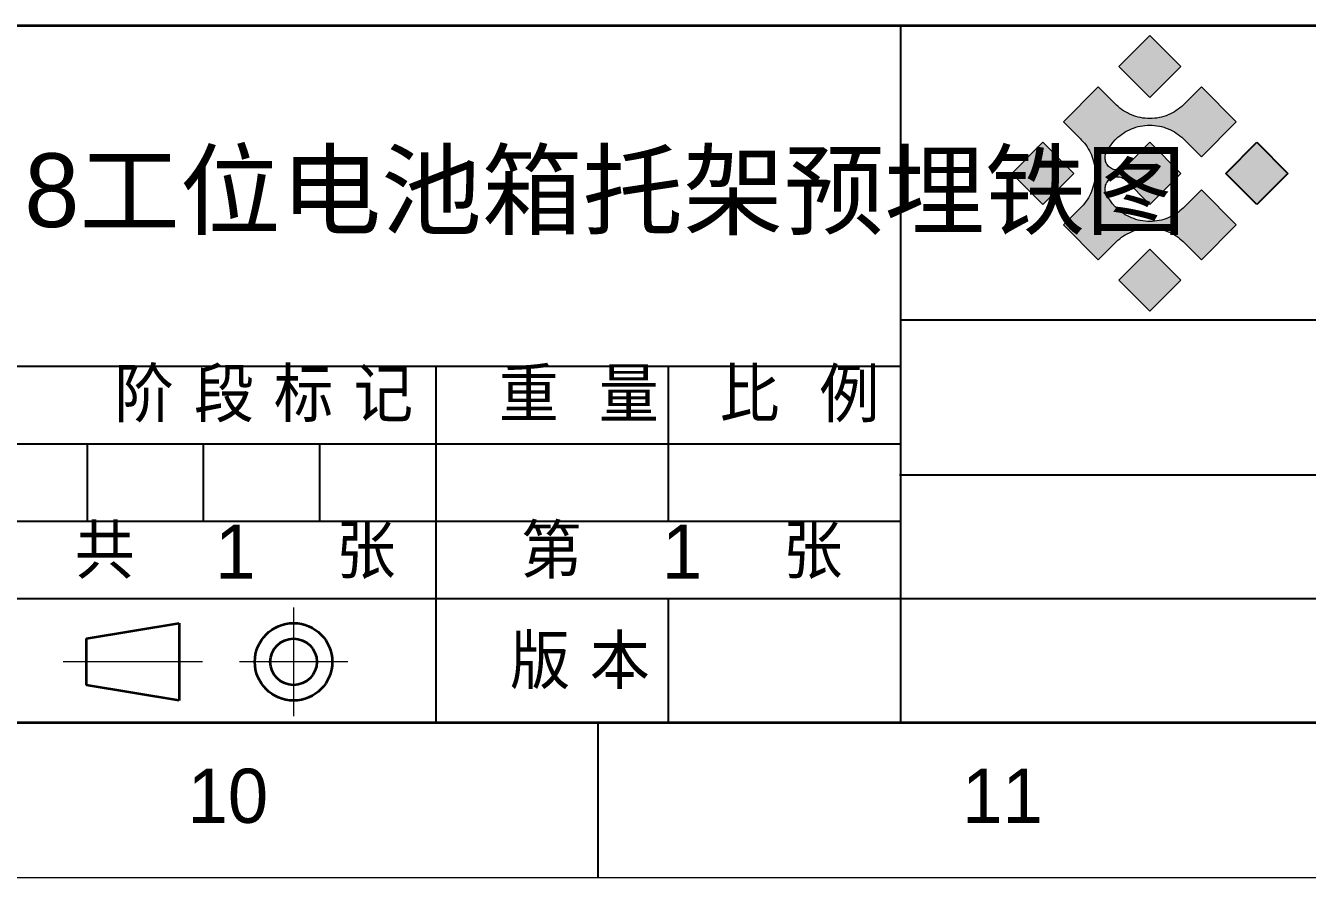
# Model space of a CAD drawing. Extents: x 1129386 to 1341523, y 309636 to 351636.
# Drawn here: x 1249535 to 1257809, y 309636 to 315136 of the extents above; entities that cross this region are included whole.
import ezdxf

# ---------------------------------------------------------------- set-up
doc = ezdxf.new("R2010")
doc.units = 0
doc.header["$LTSCALE"] = 1000
doc.header["$MEASUREMENT"] = 0
doc.linetypes.add('SLD-中心线', pattern=[34.29, 30.48, -1.27, 1.27, -1.27])
doc.linetypes.add('SLD-实线', pattern=[0, 0])
for name, color, linetype in [('LOGO层', 152, 'SLD-实线'), ('LOGO层2', 64, 'SLD-实线'), ('标注层', 7, 'SLD-实线'), ('细线层', 7, 'SLD-实线')]:
    doc.layers.add(name, color=color, linetype=linetype)
doc.layers.add('实线层', color=7, linetype='SLD-实线', lineweight=35)
doc.styles.add('SLDTEXTSTYLE0', font='', dxfattribs={"bigfont": 'bigfont'})
doc.styles.add('SLDTEXTSTYLE1', font='')
doc.styles.get('SLDTEXTSTYLE0').set_extended_font_data('汉仪长仿宋体')
doc.styles.get('SLDTEXTSTYLE1').set_extended_font_data('汉仪长仿宋体')

# ---------------------------------------------------------------- blocks, each defined once
blk = doc.blocks.new('块1')
at = {"layer": 'LOGO层'}
for points in [[(-15.58, 9.86), (-12.72, 7), (-9.86, 9.86), (-12.72, 12.72)], [(-4.75, -4.75), (-7.97, -1.53), (-9.52, -3.08), (-9.64, -3.2), (-9.79, -3.34), (-9.95, -3.47), (-10.12, -3.6), (-10.29, -3.72), (-10.47, -3.83), (-10.65, -3.93), (-10.84, -4.02), (-11.03, -4.11), (-11.23, -4.19), (-11.43, -4.25), (-11.64, -4.31), (-11.85, -4.36), (-12.06, -4.39), (-12.28, -4.42), (-12.5, -4.44), (-12.72, -4.44), (-12.94, -4.44), (-13.16, -4.42), (-13.38, -4.39), (-13.6, -4.36), (-13.81, -4.31), (-14.01, -4.25), (-14.21, -4.18), (-14.41, -4.11), (-14.61, -4.02), (-14.79, -3.93), (-14.98, -3.83), (-15.15, -3.71), (-15.33, -3.6), (-15.49, -3.47), (-15.65, -3.34), (-15.8, -3.19), (-15.91, -3.08), (-16.15, -2.82), (-16.36, -2.54), (-16.55, -2.24), (-16.72, -1.93), (-16.77, -1.83), (-16.8, -1.73), (-16.83, -1.63), (-16.84, -1.53), (-16.85, -1.42), (-16.84, -1.31), (-16.82, -1.2), (-16.8, -1.09), (-16.76, -0.99), (-16.71, -0.89), (-16.66, -0.8), (-16.59, -0.71), (-16.52, -0.63), (-16.44, -0.56), (-16.36, -0.5), (-16.26, -0.44), (-16.17, -0.39), (-16.06, -0.36), (-15.96, -0.33), (-15.85, -0.31), (-15.73, -0.31), (-15.62, -0.31), (-15.51, -0.33), (-15.41, -0.36), (-15.31, -0.39), (-15.21, -0.44), (-15.12, -0.49), (-15.04, -0.55), (-14.96, -0.62), (-14.94, -0.64), (-12.72, -2.86), (-9.86, 0), (-12.72, 2.86), (-14.94, 0.64), (-14.95, 0.63), (-15.03, 0.56), (-15.12, 0.49), (-15.21, 0.44), (-15.3, 0.39), (-15.41, 0.36), (-15.51, 0.33), (-15.62, 0.31), (-15.73, 0.31), (-15.85, 0.31), (-15.96, 0.33), (-16.06, 0.36), (-16.17, 0.39), (-16.26, 0.44), (-16.36, 0.5), (-16.44, 0.56), (-16.52, 0.63), (-16.59, 0.71), (-16.66, 0.8), (-16.71, 0.89), (-16.76, 0.99), (-16.8, 1.09), (-16.82, 1.2), (-16.84, 1.31), (-16.85, 1.42), (-16.84, 1.53), (-16.83, 1.63), (-16.8, 1.73), (-16.77, 1.83), (-16.72, 1.93), (-16.55, 2.25), (-16.36, 2.55), (-16.14, 2.83), (-15.91, 3.09), (-15.81, 3.19), (-15.66, 3.33), (-15.5, 3.46), (-15.33, 3.59), (-15.16, 3.71), (-14.98, 3.82), (-14.8, 3.93), (-14.61, 4.02), (-14.42, 4.11), (-14.22, 4.18), (-14.02, 4.25), (-13.81, 4.31), (-13.6, 4.36), (-13.38, 4.39), (-13.17, 4.42), (-12.94, 4.44), (-12.72, 4.44), (-12.5, 4.44), (-12.28, 4.42), (-12.06, 4.39), (-11.84, 4.36), (-11.63, 4.31), (-11.43, 4.25), (-11.22, 4.18), (-11.02, 4.11), (-10.83, 4.02), (-10.64, 3.93), (-10.46, 3.82), (-10.28, 3.71), (-10.11, 3.59), (-9.94, 3.47), (-9.78, 3.33), (-9.63, 3.19), (-9.53, 3.09), (-7.97, 1.53), (-4.75, 4.75), (-7.97, 7.97), (-9.53, 6.4), (-9.63, 6.31), (-9.78, 6.17), (-9.94, 6.03), (-10.11, 5.91), (-10.28, 5.79), (-10.46, 5.67), (-10.64, 5.57), (-10.83, 5.48), (-11.02, 5.39), (-11.22, 5.31), (-11.42, 5.25), (-11.63, 5.19), (-11.84, 5.14), (-12.06, 5.1), (-12.27, 5.08), (-12.5, 5.06), (-12.72, 5.05), (-12.94, 5.06), (-13.16, 5.08), (-13.38, 5.1), (-13.59, 5.14), (-13.8, 5.19), (-14.01, 5.24), (-14.21, 5.31), (-14.41, 5.39), (-14.6, 5.47), (-14.79, 5.57), (-14.97, 5.67), (-15.15, 5.78), (-15.32, 5.9), (-15.49, 6.02), (-15.65, 6.16), (-15.8, 6.3), (-15.92, 6.42), (-17.47, 7.97), (-20.69, 4.75), (-19.12, 3.18), (-19.04, 3.1), (-18.89, 2.95), (-18.76, 2.79), (-18.63, 2.62), (-18.51, 2.45), (-18.4, 2.27), (-18.29, 2.08), (-18.2, 1.9), (-18.11, 1.7), (-18.04, 1.5), (-17.97, 1.3), (-17.91, 1.09), (-17.86, 0.88), (-17.82, 0.67), (-17.8, 0.45), (-17.78, 0.22), (-17.77, 0), (-17.78, -0.22), (-17.8, -0.44), (-17.82, -0.66), (-17.86, -0.87), (-17.91, -1.08), (-17.97, -1.29), (-18.03, -1.49), (-18.11, -1.69), (-18.19, -1.88), (-18.29, -2.07), (-18.39, -2.25), (-18.5, -2.43), (-18.62, -2.6), (-18.75, -2.77), (-18.88, -2.93), (-19.02, -3.08), (-19.13, -3.2), (-20.69, -4.75), (-17.47, -7.97), (-15.91, -6.41), (-15.81, -6.31), (-15.66, -6.17), (-15.5, -6.03), (-15.33, -5.9), (-15.16, -5.78), (-14.98, -5.67), (-14.8, -5.57), (-14.61, -5.48), (-14.42, -5.39), (-14.22, -5.31), (-14.01, -5.25), (-13.81, -5.19), (-13.6, -5.14), (-13.38, -5.1), (-13.17, -5.08), (-12.94, -5.06), (-12.72, -5.05), (-12.5, -5.06), (-12.28, -5.08), (-12.06, -5.1), (-11.84, -5.14), (-11.63, -5.19), (-11.43, -5.25), (-11.23, -5.31), (-11.03, -5.39), (-10.83, -5.47), (-10.65, -5.57), (-10.46, -5.67), (-10.29, -5.78), (-10.11, -5.9), (-9.95, -6.03), (-9.79, -6.16), (-9.64, -6.3), (-9.53, -6.41), (-7.97, -7.97)], [(-22.58, -2.86), (-19.72, 0), (-22.58, 2.86), (-25.44, 0)], [(-9.86, -9.86), (-12.72, -7), (-15.58, -9.86), (-12.72, -12.72)]]:
    blk.add_hatch(color=256, dxfattribs=at).paths.add_polyline_path(points, flags=0)
at = {"layer": 'LOGO层2'}
blk.add_hatch(color=256, dxfattribs=at).paths.add_polyline_path([(-2.86, 2.86), (-5.72, 0), (-2.86, -2.86), (0, 0)], flags=0)
at = {"color": 7, "linetype": 'SLD-实线', "lineweight": 18}
for p, q in [((-12.72, 12.72), (-15.58, 9.86)), ((-9.86, 9.86), (-12.72, 12.72)), ((-15.58, 9.86), (-12.72, 7)), ((-12.72, 7), (-9.86, 9.86)), ((-17.47, 7.97), (-20.69, 4.75)), ((-15.92, 6.42), (-17.47, 7.97)), ((-7.97, 7.97), (-9.53, 6.4)), ((-4.75, 4.75), (-7.97, 7.97)), ((-15.8, 6.3), (-15.92, 6.42)), ((-15.65, 6.16), (-15.8, 6.3)), ((-15.49, 6.02), (-15.65, 6.16)), ((-15.32, 5.9), (-15.49, 6.02)), ((-9.94, 6.03), (-10.11, 5.91)), ((-9.78, 6.17), (-9.94, 6.03)), ((-9.63, 6.31), (-9.78, 6.17)), ((-9.53, 6.4), (-9.63, 6.31)), ((-20.69, 4.75), (-19.12, 3.18)), ((-15.15, 5.78), (-15.32, 5.9)), ((-14.97, 5.67), (-15.15, 5.78)), ((-14.79, 5.57), (-14.97, 5.67)), ((-14.6, 5.47), (-14.79, 5.57)), ((-14.41, 5.39), (-14.6, 5.47)), ((-14.21, 5.31), (-14.41, 5.39)), ((-14.01, 5.24), (-14.21, 5.31)), ((-13.8, 5.19), (-14.01, 5.24)), ((-13.59, 5.14), (-13.8, 5.19)), ((-13.38, 5.1), (-13.59, 5.14)), ((-13.16, 5.08), (-13.38, 5.1)), ((-12.94, 5.06), (-13.16, 5.08)), ((-12.72, 5.05), (-12.94, 5.06)), ((-12.5, 5.06), (-12.72, 5.05)), ((-12.27, 5.08), (-12.5, 5.06)), ((-12.06, 5.1), (-12.27, 5.08)), ((-11.84, 5.14), (-12.06, 5.1)), ((-11.63, 5.19), (-11.84, 5.14)), ((-11.42, 5.25), (-11.63, 5.19)), ((-11.22, 5.31), (-11.42, 5.25)), ((-11.02, 5.39), (-11.22, 5.31)), ((-10.83, 5.48), (-11.02, 5.39)), ((-10.64, 5.57), (-10.83, 5.48)), ((-10.46, 5.67), (-10.64, 5.57)), ((-10.28, 5.79), (-10.46, 5.67)), ((-10.11, 5.91), (-10.28, 5.79)), ((-7.97, 1.53), (-4.75, 4.75)), ((-15.5, 3.46), (-15.33, 3.59)), ((-15.33, 3.59), (-15.16, 3.71)), ((-15.16, 3.71), (-14.98, 3.82)), ((-14.98, 3.82), (-14.8, 3.93)), ((-14.8, 3.93), (-14.61, 4.02)), ((-14.61, 4.02), (-14.42, 4.11)), ((-14.42, 4.11), (-14.22, 4.18)), ((-14.22, 4.18), (-14.02, 4.25)), ((-14.02, 4.25), (-13.81, 4.31)), ((-13.81, 4.31), (-13.6, 4.36)), ((-13.6, 4.36), (-13.38, 4.39)), ((-13.38, 4.39), (-13.17, 4.42)), ((-13.17, 4.42), (-12.94, 4.44)), ((-12.94, 4.44), (-12.72, 4.44)), ((-12.72, 4.44), (-12.5, 4.44)), ((-12.5, 4.44), (-12.28, 4.42)), ((-12.28, 4.42), (-12.06, 4.39)), ((-12.06, 4.39), (-11.84, 4.36)), ((-11.84, 4.36), (-11.63, 4.31)), ((-11.63, 4.31), (-11.43, 4.25)), ((-11.43, 4.25), (-11.22, 4.18)), ((-11.22, 4.18), (-11.02, 4.11)), ((-11.02, 4.11), (-10.83, 4.02)), ((-10.83, 4.02), (-10.64, 3.93)), ((-10.64, 3.93), (-10.46, 3.82)), ((-10.46, 3.82), (-10.28, 3.71)), ((-10.28, 3.71), (-10.11, 3.59)), ((-10.11, 3.59), (-9.94, 3.47)), ((-22.58, 2.86), (-25.44, 0)), ((-19.72, 0), (-22.58, 2.86)), ((-19.12, 3.18), (-19.04, 3.1)), ((-19.04, 3.1), (-18.89, 2.95)), ((-18.89, 2.95), (-18.76, 2.79)), ((-18.76, 2.79), (-18.63, 2.62)), ((-18.63, 2.62), (-18.51, 2.45)), ((-18.51, 2.45), (-18.4, 2.27)), ((-16.55, 2.25), (-16.36, 2.55)), ((-16.36, 2.55), (-16.14, 2.83)), ((-16.14, 2.83), (-15.91, 3.09)), ((-15.91, 3.09), (-15.81, 3.19)), ((-15.81, 3.19), (-15.66, 3.33)), ((-15.66, 3.33), (-15.5, 3.46)), ((-12.72, 2.86), (-14.94, 0.64)), ((-9.86, 0), (-12.72, 2.86)), ((-9.94, 3.47), (-9.78, 3.33)), ((-9.78, 3.33), (-9.63, 3.19)), ((-9.63, 3.19), (-9.53, 3.09)), ((-9.53, 3.09), (-7.97, 1.53)), ((-18.4, 2.27), (-18.29, 2.08)), ((-18.29, 2.08), (-18.2, 1.9)), ((-18.2, 1.9), (-18.11, 1.7)), ((-18.11, 1.7), (-18.04, 1.5)), ((-18.04, 1.5), (-17.97, 1.3)), ((-17.97, 1.3), (-17.91, 1.09)), ((-16.85, 1.42), (-16.84, 1.53)), ((-16.84, 1.31), (-16.85, 1.42)), ((-16.84, 1.53), (-16.83, 1.63)), ((-16.82, 1.2), (-16.84, 1.31)), ((-16.83, 1.63), (-16.8, 1.73)), ((-16.8, 1.09), (-16.82, 1.2)), ((-16.8, 1.73), (-16.77, 1.83)), ((-16.77, 1.83), (-16.72, 1.93)), ((-16.72, 1.93), (-16.55, 2.25)), ((-25.44, 0), (-22.58, -2.86)), ((-17.91, 1.09), (-17.86, 0.88)), ((-17.86, 0.88), (-17.82, 0.67)), ((-17.82, 0.67), (-17.8, 0.45)), ((-17.8, 0.45), (-17.78, 0.22)), ((-17.78, 0.22), (-17.77, 0)), ((-16.76, 0.99), (-16.8, 1.09)), ((-16.71, 0.89), (-16.76, 0.99)), ((-16.66, 0.8), (-16.71, 0.89)), ((-16.59, 0.71), (-16.66, 0.8)), ((-16.52, 0.63), (-16.59, 0.71)), ((-16.44, 0.56), (-16.52, 0.63)), ((-16.36, 0.5), (-16.44, 0.56)), ((-16.26, 0.44), (-16.36, 0.5)), ((-16.17, 0.39), (-16.26, 0.44)), ((-16.06, 0.36), (-16.17, 0.39)), ((-15.96, 0.33), (-16.06, 0.36)), ((-15.85, 0.31), (-15.96, 0.33)), ((-15.73, 0.31), (-15.85, 0.31)), ((-15.62, 0.31), (-15.73, 0.31)), ((-15.51, 0.33), (-15.62, 0.31)), ((-15.41, 0.36), (-15.51, 0.33)), ((-15.3, 0.39), (-15.41, 0.36)), ((-15.21, 0.44), (-15.3, 0.39)), ((-15.12, 0.49), (-15.21, 0.44)), ((-15.03, 0.56), (-15.12, 0.49)), ((-14.95, 0.63), (-15.03, 0.56)), ((-14.94, 0.64), (-14.95, 0.63)), ((-22.58, -2.86), (-19.72, 0)), ((-17.91, -1.08), (-17.97, -1.29)), ((-17.86, -0.87), (-17.91, -1.08)), ((-17.82, -0.66), (-17.86, -0.87)), ((-17.8, -0.44), (-17.82, -0.66)), ((-17.78, -0.22), (-17.8, -0.44)), ((-17.77, 0), (-17.78, -0.22)), ((-16.82, -1.2), (-16.8, -1.09)), ((-16.8, -1.09), (-16.76, -0.99)), ((-16.76, -0.99), (-16.71, -0.89)), ((-16.71, -0.89), (-16.66, -0.8)), ((-16.66, -0.8), (-16.59, -0.71)), ((-16.59, -0.71), (-16.52, -0.63)), ((-16.52, -0.63), (-16.44, -0.56)), ((-16.44, -0.56), (-16.36, -0.5)), ((-16.36, -0.5), (-16.26, -0.44)), ((-16.26, -0.44), (-16.17, -0.39)), ((-16.17, -0.39), (-16.06, -0.36)), ((-16.06, -0.36), (-15.96, -0.33)), ((-15.96, -0.33), (-15.85, -0.31)), ((-15.85, -0.31), (-15.73, -0.31)), ((-15.73, -0.31), (-15.62, -0.31)), ((-15.62, -0.31), (-15.51, -0.33)), ((-15.51, -0.33), (-15.41, -0.36)), ((-15.41, -0.36), (-15.31, -0.39)), ((-15.31, -0.39), (-15.21, -0.44)), ((-15.21, -0.44), (-15.12, -0.49)), ((-15.12, -0.49), (-15.04, -0.55)), ((-15.04, -0.55), (-14.96, -0.62)), ((-14.96, -0.62), (-14.94, -0.64)), ((-14.94, -0.64), (-12.72, -2.86)), ((-12.72, -2.86), (-9.86, 0)), ((-18.39, -2.25), (-18.5, -2.43)), ((-18.29, -2.07), (-18.39, -2.25)), ((-18.19, -1.88), (-18.29, -2.07)), ((-18.11, -1.69), (-18.19, -1.88)), ((-18.03, -1.49), (-18.11, -1.69)), ((-17.97, -1.29), (-18.03, -1.49)), ((-16.85, -1.42), (-16.84, -1.31)), ((-16.84, -1.53), (-16.85, -1.42)), ((-16.84, -1.31), (-16.82, -1.2)), ((-16.83, -1.63), (-16.84, -1.53)), ((-16.8, -1.73), (-16.83, -1.63)), ((-16.77, -1.83), (-16.8, -1.73)), ((-16.72, -1.93), (-16.77, -1.83)), ((-16.55, -2.24), (-16.72, -1.93)), ((-16.36, -2.54), (-16.55, -2.24)), ((-7.97, -1.53), (-9.52, -3.08)), ((-4.75, -4.75), (-7.97, -1.53)), ((-19.13, -3.2), (-20.69, -4.75)), ((-19.02, -3.08), (-19.13, -3.2)), ((-18.88, -2.93), (-19.02, -3.08)), ((-18.75, -2.77), (-18.88, -2.93)), ((-18.62, -2.6), (-18.75, -2.77)), ((-18.5, -2.43), (-18.62, -2.6)), ((-16.15, -2.82), (-16.36, -2.54)), ((-15.91, -3.08), (-16.15, -2.82)), ((-15.8, -3.19), (-15.91, -3.08)), ((-15.65, -3.34), (-15.8, -3.19)), ((-15.49, -3.47), (-15.65, -3.34)), ((-15.33, -3.6), (-15.49, -3.47)), ((-9.95, -3.47), (-10.12, -3.6)), ((-9.79, -3.34), (-9.95, -3.47)), ((-9.64, -3.2), (-9.79, -3.34)), ((-9.52, -3.08), (-9.64, -3.2)), ((-15.15, -3.71), (-15.33, -3.6)), ((-14.98, -3.83), (-15.15, -3.71)), ((-14.79, -3.93), (-14.98, -3.83)), ((-14.61, -4.02), (-14.79, -3.93)), ((-14.41, -4.11), (-14.61, -4.02)), ((-14.21, -4.18), (-14.41, -4.11)), ((-14.01, -4.25), (-14.21, -4.18)), ((-13.81, -4.31), (-14.01, -4.25)), ((-13.6, -4.36), (-13.81, -4.31)), ((-13.38, -4.39), (-13.6, -4.36)), ((-13.16, -4.42), (-13.38, -4.39)), ((-12.94, -4.44), (-13.16, -4.42)), ((-12.72, -4.44), (-12.94, -4.44)), ((-12.5, -4.44), (-12.72, -4.44)), ((-12.28, -4.42), (-12.5, -4.44)), ((-12.06, -4.39), (-12.28, -4.42)), ((-11.85, -4.36), (-12.06, -4.39)), ((-11.64, -4.31), (-11.85, -4.36)), ((-11.43, -4.25), (-11.64, -4.31)), ((-11.23, -4.19), (-11.43, -4.25)), ((-11.03, -4.11), (-11.23, -4.19)), ((-10.84, -4.02), (-11.03, -4.11)), ((-10.65, -3.93), (-10.84, -4.02)), ((-10.47, -3.83), (-10.65, -3.93)), ((-10.29, -3.72), (-10.47, -3.83)), ((-10.12, -3.6), (-10.29, -3.72)), ((-20.69, -4.75), (-17.47, -7.97)), ((-15.5, -6.03), (-15.33, -5.9)), ((-15.33, -5.9), (-15.16, -5.78)), ((-15.16, -5.78), (-14.98, -5.67)), ((-14.98, -5.67), (-14.8, -5.57)), ((-14.8, -5.57), (-14.61, -5.48)), ((-14.61, -5.48), (-14.42, -5.39)), ((-14.42, -5.39), (-14.22, -5.31)), ((-14.22, -5.31), (-14.01, -5.25)), ((-14.01, -5.25), (-13.81, -5.19)), ((-13.81, -5.19), (-13.6, -5.14)), ((-13.6, -5.14), (-13.38, -5.1)), ((-13.38, -5.1), (-13.17, -5.08)), ((-13.17, -5.08), (-12.94, -5.06)), ((-12.94, -5.06), (-12.72, -5.05)), ((-12.72, -5.05), (-12.5, -5.06)), ((-12.5, -5.06), (-12.28, -5.08)), ((-12.28, -5.08), (-12.06, -5.1)), ((-12.06, -5.1), (-11.84, -5.14)), ((-11.84, -5.14), (-11.63, -5.19)), ((-11.63, -5.19), (-11.43, -5.25)), ((-11.43, -5.25), (-11.23, -5.31)), ((-11.23, -5.31), (-11.03, -5.39)), ((-11.03, -5.39), (-10.83, -5.47)), ((-10.83, -5.47), (-10.65, -5.57)), ((-10.65, -5.57), (-10.46, -5.67)), ((-10.46, -5.67), (-10.29, -5.78)), ((-10.29, -5.78), (-10.11, -5.9)), ((-10.11, -5.9), (-9.95, -6.03)), ((-7.97, -7.97), (-4.75, -4.75)), ((-17.47, -7.97), (-15.91, -6.41)), ((-15.91, -6.41), (-15.81, -6.31)), ((-15.81, -6.31), (-15.66, -6.17)), ((-15.66, -6.17), (-15.5, -6.03)), ((-12.72, -7), (-15.58, -9.86)), ((-9.86, -9.86), (-12.72, -7)), ((-9.95, -6.03), (-9.79, -6.16)), ((-9.79, -6.16), (-9.64, -6.3)), ((-9.64, -6.3), (-9.53, -6.41)), ((-9.53, -6.41), (-7.97, -7.97)), ((-15.58, -9.86), (-12.72, -12.72)), ((-12.72, -12.72), (-9.86, -9.86))]:
    blk.add_line(p, q, dxfattribs=at)
at = {"layer": 'LOGO层2'}
for p, q in [((-5.72, 0), (-2.86, 2.86)), ((-2.86, 2.86), (0, 0)), ((-2.86, -2.86), (-5.72, 0)), ((0, 0), (-2.86, -2.86))]:
    blk.add_line(p, q, dxfattribs=at)

msp = doc.modelspace()

# ---------------------------------------------------------------- linework, layer by layer
at = {"color": 7, "linetype": 'SLD-中心线', "lineweight": 18}
for p, q in [((1251264.3, 311377.7), (1251264.3, 310677.7)), ((1250676.6, 311027.7), (1249776.6, 311027.7)), ((1251614.3, 311027.7), (1250914.3, 311027.7))]:
    msp.add_line(p, q, dxfattribs=at)
at = {"color": 7, "linetype": 'SLD-实线', "lineweight": 35}
for p, q in [((1249926.6, 311177.7), (1250526.6, 311277.7)), ((1250526.6, 311277.7), (1250526.6, 310777.7)), ((1249926.6, 310877.7), (1249926.6, 311177.7)), ((1250526.6, 310777.7), (1249926.6, 310877.7))]:
    msp.add_line(p, q, dxfattribs=at)
at = {"color": 7, "linetype": 'SLD-实线', "lineweight": 18}
msp.add_line((1202781.2, 309635.9), (1262181.7, 309635.9), dxfattribs=at)
at = {"color": 7, "linetype": 'SLD-实线', "lineweight": 35}
for radius in [250, 150]:
    msp.add_circle((1251264.3, 311027.7), radius, dxfattribs=at)
at = {"layer": '实线层', "color": 7, "lineweight": 35}
for p, q in [((1243181.7, 315135.9), (1261181.7, 315135.9)), ((1202781.2, 310635.9), (1261181.7, 310635.9))]:
    msp.add_line(p, q, dxfattribs=at)
at = {"layer": '实线层', "color": 7, "lineweight": 25}
for p, q in [((1255181.7, 315135.9), (1255181.7, 310635.9)), ((1249181.7, 312935.9), (1255181.7, 312935.9)), ((1252181.7, 312935.9), (1252181.7, 310635.9)), ((1253681.7, 312935.9), (1253681.7, 311935.9)), ((1249181.7, 311935.9), (1255181.7, 311935.9))]:
    msp.add_line(p, q, dxfattribs=at)
at = {"layer": '实线层', "lineweight": 25}
for p, q in [((1255181.7, 313235.9), (1261181.7, 313235.9)), ((1249181.7, 312435.9), (1255181.7, 312435.9)), ((1249931.7, 312435.9), (1249931.7, 311935.9)), ((1250681.7, 312435.9), (1250681.7, 311935.9)), ((1251431.7, 312435.9), (1251431.7, 311935.9)), ((1255175.1, 312235.9), (1261175.1, 312235.9)), ((1249181.7, 311435.9), (1255181.7, 311435.9)), ((1253681.7, 311435.9), (1253681.7, 310635.9)), ((1255174.1, 311435.9), (1261174.1, 311435.9))]:
    msp.add_line(p, q, dxfattribs=at)
at = {"layer": '细线层'}
msp.add_line((1253231.2, 309635.9), (1253231.2, 310635.9), dxfattribs=at)

# ---------------------------------------------------------------- block references
at = {"color": 7, "linetype": 'Continuous', "xscale": 70, "yscale": 70, "zscale": 70}
msp.add_blockref('块1', (1257682.1, 314182.1), dxfattribs=at)

# ---------------------------------------------------------------- texts
at = {"color": 7, "linetype": 'SLD-实线', "lineweight": 18, "char_height": 350, "attachment_point": 2}
for s, insert, style in [('阶 段 标 记', (1251071.4, 312925.2), 'SLDTEXTSTYLE0'), ('重  量', (1253105.4, 312925.2), 'SLDTEXTSTYLE0'), ('比  例', (1254530.3, 312925.2), 'SLDTEXTSTYLE0'), ('共    1    张 ', (1250887.9, 311914.3), 'SLDTEXTSTYLE0'), ('第    1    张', (1253772.5, 311914.3), 'SLDTEXTSTYLE0'), ('版 本', (1253112.6, 311201.9), 'SLDTEXTSTYLE0'), ('10', (1250840.1, 310337.9), 'SLDTEXTSTYLE1'), ('11', (1255840.1, 310337.9), 'SLDTEXTSTYLE1')]:
    msp.add_mtext(s, dxfattribs=dict(at, insert=insert, style=style))
at = {"layer": '标注层', "insert": (1249526.9, 314311.3), "char_height": 476.25, "attachment_point": 1, "style": 'SLDTEXTSTYLE0'}
msp.add_mtext('\\fﾺﾺￒￇﾳﾤﾷￂￋￎￌﾣﾤ|b0|i0|c1|p2;8工位电池箱托架预埋铁图', dxfattribs=at)

doc.saveas('drawing.dxf')
